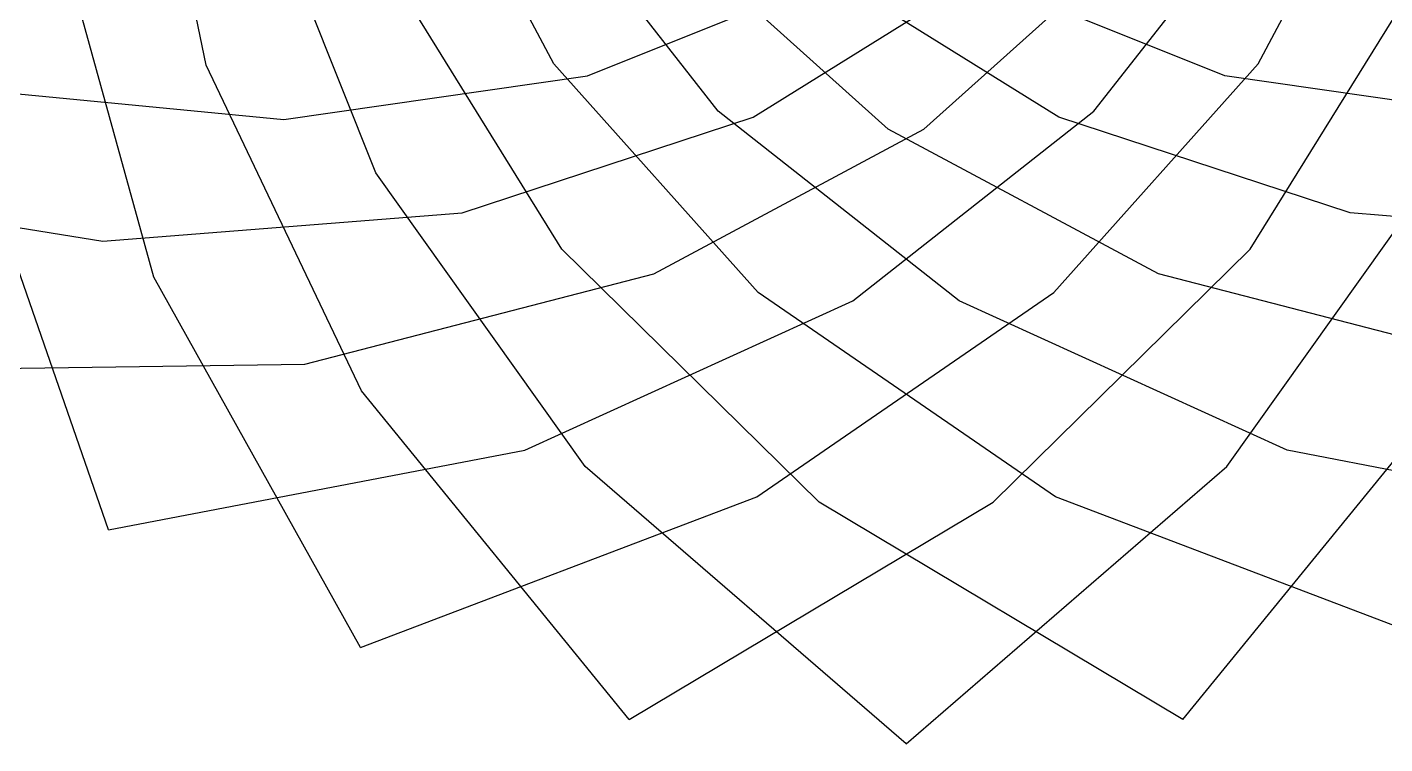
# Model space of a CAD drawing. Header units: metres. Extents: x 125 to 1075, y -75 to 875.
# Drawn here: x 338.1 to 742.7, y -75.2 to 138.1 of the extents above; entities that cross this region are included whole.
import ezdxf

# ---------------------------------------------------------------- set-up
doc = ezdxf.new("R2010")
doc.units = ezdxf.units.M

msp = doc.modelspace()

# ---------------------------------------------------------------- linework, layer by layer
for p, q in [((391.46265, 126.84961), (372.755, 216.2433)), ((495.07855, 127.23947), (458.44864, 195.72633)), ((704.92145, 127.23947), (741.55115, 195.7262)), ((442.06287, 94.78726), (408.11642, 179.57426)), ((544.0369, 113.16391), (496.07098, 174.24953)), ((655.9632, 113.16394), (703.92914, 174.24957)), ((375.89902, 63.72073), (347.19876, 167.2115)), ((594.6957, 107.80371), (536.851, 159.6321)), ((605.30444, 107.80371), (663.149, 159.6321)), ((505.04758, 123.61105), (577.13007, 152.52982)), ((554.4844, 111.32172), (620.45013, 152.31813)), ((645.5156, 111.32172), (579.55, 152.31812)), ((694.9527, 123.61114), (622.8702, 152.52985)), ((497.46207, 71.9986), (449.30807, 149.6028)), ((702.53796, 71.9986), (750.6918, 149.60272)), ((437.69788, 29.91483), (391.46265, 126.84961)), ((555.9767, 59.17615), (495.07855, 127.23947)), ((644.0233, 59.17615), (704.92145, 127.23947)), ((414.64648, 110.61612), (505.04758, 123.61105)), ((785.3535, 110.61612), (694.9527, 123.61114)), ((307.74423, 120.90939), (414.64648, 110.61612)), ((467.71356, 82.82617), (554.4844, 111.32172)), ((615.8289, 56.70944), (544.0369, 113.16391)), ((584.17126, 56.70944), (655.9632, 113.16394)), ((732.28656, 82.82623), (645.5156, 111.32172)), ((362.40002, -11.53534), (320.90933, 107.74429)), ((524.7999, 64.67343), (605.30444, 107.80371)), ((675.2002, 64.67349), (594.6957, 107.80371)), ((235.97562, 94.5473), (360.64783, 74.39972)), ((504.4284, 7.35376), (442.06287, 94.78726)), ((695.5716, 7.35376), (757.937, 94.7872)), ((360.64783, 74.39972), (467.71356, 82.82617)), ((839.3522, 74.39972), (732.28656, 82.82623)), ((574.0626, -3.27692), (497.46207, 71.9986)), ((625.9374, -3.27692), (702.53796, 71.9986)), ((437.47205, -46.54199), (375.89902, 63.72073)), ((420.824, 37.78326), (524.7999, 64.67343)), ((779.176, 37.78326), (675.2002, 64.67349)), ((486.44437, 12.17258), (584.17126, 56.70944)), ((555.515, -1.65421), (644.0233, 59.17615)), ((644.485, -1.65421), (555.9767, 59.17615)), ((713.55566, 12.17258), (615.8289, 56.70944)), ((294.54733, 35.97559), (420.824, 37.78326)), ((517.4824, -67.98071), (437.69788, 29.91483)), ((682.5176, -67.98068), (762.30194, 29.91476)), ((362.40002, -11.53534), (486.44437, 12.17258)), ((837.6, -11.53534), (713.55566, 12.17258)), ((600, -75.20004), (504.4284, 7.35376)), ((600, -75.20004), (695.5716, 7.35376)), ((437.47205, -46.54199), (555.515, -1.65421)), ((517.4824, -67.98071), (625.9374, -3.27692)), ((682.5176, -67.98068), (574.0626, -3.27692)), ((762.52795, -46.54196), (644.485, -1.65421))]:
    msp.add_line(p, q)

doc.saveas('drawing.dxf')
